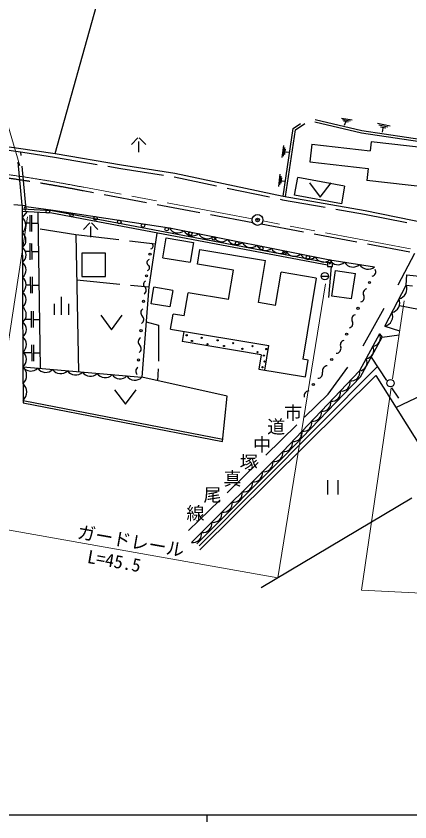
# Model space of a CAD drawing. Units: millimetres, scale not verified. Extents: x 40000 to 680000, y 20000 to 380000.
# Drawn here: x 241522 to 296144, y 204000 to 315806 of the extents above; entities that cross this region are included whole.
import ezdxf
from ezdxf.enums import TextEntityAlignment as Align

# ---------------------------------------------------------------- set-up
doc = ezdxf.new("R2010")
doc.units = ezdxf.units.MM
doc.header["$LTSCALE"] = 1000
doc.header["$PDMODE"] = 32
doc.header["$PDSIZE"] = 500
doc.linetypes.add('CHAIN', pattern=[18.5, 12, -1.5, 3.5, -1.5])
doc.linetypes.add('DASHED', pattern=[7.5, 6, -1.5])
for name, color, linetype, lineweight in [('M-BGD', 7, 'Continuous', 25), ('M-BGD-EXST', 7, 'Continuous', 25), ('M-BMK', 2, 'CHAIN', 13), ('M-BMK-SRVR', 3, 'Continuous', 25), ('M-STR-HTXT', 7, 'Continuous', 13), ('M-STR-STRC', 7, 'Continuous', 25), ('M-TTL-BAND', 7, 'Continuous', 25)]:
    doc.layers.add(name, color=color, linetype=linetype, lineweight=lineweight)
doc.layers.add('M-BMK-HTXT', color=7, linetype='Continuous')
doc.layers.add('M-OTRS', color=6, linetype='Continuous')
doc.styles.add('ＭＳ ゴシック', font='')
doc.styles.get('ＭＳ ゴシック').set_extended_font_data('MS Gothic')

msp = doc.modelspace()

# ---------------------------------------------------------------- linework, layer by layer
at = {"layer": 'M-BGD'}
for p, q in [((279964, 300211), (280968, 300911)), ((280273, 300020), (281562, 300919)), ((282939, 301121), (289419, 299620)), ((283014, 301445), (289481, 299948)), ((286664, 301653), (288117, 301403)), ((286806, 301460), (287844, 301281)), ((286949, 301267), (287572, 301160)), ((287217, 301109), (287021, 300637)), ((291650, 300946), (293394, 300576)), ((278567, 290818), (279964, 300211)), ((278897, 290769), (280273, 300020)), ((289481, 299948), (299319, 298476)), ((291856, 300704), (293102, 300440)), ((292063, 300461), (292811, 300303)), ((292409, 300255), (292281, 299686)), ((289419, 299620), (299069, 298177)), ((236020, 297853), (242462, 296917)), ((236058, 298302), (246920, 296748)), ((278443, 296171), (278681, 297849)), ((278628, 296395), (278797, 297594)), ((282520, 298031), (282243, 295564)), ((282520, 298031), (290617, 297120)), ((290757, 298364), (290617, 297120)), ((298525, 297490), (290757, 298364)), ((242462, 296917), (246835, 296255)), ((246920, 296748), (256133, 295159)), ((278812, 296619), (278913, 297339)), ((278963, 296969), (279413, 296922)), ((282243, 295564), (290340, 294653)), ((256133, 295159), (263548, 293999)), ((290340, 294653), (290154, 293002)), ((263548, 293999), (278567, 290818)), ((277968, 292157), (278166, 293888)), ((278125, 292383), (278267, 293620)), ((278283, 292609), (278367, 293351)), ((278411, 292966), (278797, 292902)), ((280132, 290962), (280587, 293425)), ((287097, 292221), (280587, 293425)), ((299216, 291982), (290154, 293002)), ((287097, 292221), (286641, 289758)), ((278567, 290818), (289953, 288834)), ((286641, 289758), (280132, 290962)), ((241183, 289672), (242866, 289531)), ((242360, 289573), (242368, 287846)), ((246499, 288787), (242362, 289032)), ((246458, 288456), (242364, 288698)), ((243026, 288659), (242368, 287846)), ((244554, 288568), (244851, 266936)), ((284725, 281588), (246499, 288787)), ((289953, 288834), (300659, 286663)), ((242368, 287846), (242468, 267146)), ((243464, 285914), (243452, 288203)), ((243718, 285935), (243706, 288185)), ((284725, 281249), (246458, 288456)), ((243458, 287058), (242849, 287058)), ((243712, 287060), (244575, 287060)), ((249795, 285499), (250179, 266466)), ((261050, 285708), (259922, 278225)), ((243476, 281993), (243464, 284283)), ((243731, 282015), (243719, 284265)), ((261893, 282280), (262355, 285033)), ((262355, 285033), (266128, 284400)), ((266128, 284400), (265666, 281646)), ((243470, 283138), (242806, 283138)), ((243725, 283140), (244628, 283140)), ((266693, 281398), (267028, 283419)), ((267028, 283419), (276117, 281915)), ((261893, 282280), (265666, 281646)), ((275146, 276051), (276117, 281915)), ((285029, 281978), (291235, 281021)), ((271684, 280572), (266693, 281398)), ((284908, 276761), (285259, 281061)), ((243547, 277343), (243535, 279633)), ((243802, 277365), (243790, 279615)), ((271005, 276472), (271684, 280572)), ((277517, 275658), (278278, 280259)), ((283152, 279452), (278278, 280259)), ((285322, 276967), (285849, 280497)), ((285849, 280497), (288578, 280090)), ((288051, 276559), (288578, 280090)), ((295621, 278490), (295706, 279920)), ((295706, 279920), (310833, 278142)), ((243541, 278488), (242912, 278488)), ((243796, 278490), (244692, 278490)), ((283152, 279452), (281290, 268202)), ((292670, 272794), (295621, 278490)), ((295621, 278490), (296504, 278370)), ((259922, 278225), (258948, 265691)), ((260248, 275906), (260646, 278200)), ((263240, 277751), (260646, 278200)), ((263240, 277751), (262843, 275457)), ((264852, 274214), (265379, 277403)), ((271005, 276472), (265379, 277403)), ((288051, 276559), (285322, 276967)), ((262843, 275457), (260248, 275906)), ((277517, 275658), (275146, 276051)), ((294683, 275639), (300682, 274497)), ((243678, 272577), (243665, 274866)), ((243932, 272598), (243920, 274848)), ((262952, 272347), (263304, 274470)), ((264852, 274214), (263304, 274470)), ((243671, 273721), (242753, 273721)), ((243926, 273723), (244758, 273723)), ((259548, 273407), (261286, 272906)), ((261286, 272906), (261256, 267947)), ((262952, 272347), (276595, 270089)), ((264800, 272041), (264568, 270635)), ((291940, 271699), (289157, 266587)), ((291940, 271699), (292284, 271279)), ((292670, 272794), (294720, 272156)), ((275534, 268820), (264568, 270635)), ((289294, 265766), (292284, 271279)), ((292284, 271279), (294637, 271593)), ((243732, 267920), (243720, 270210)), ((243987, 267942), (243975, 270192)), ((276034, 266700), (276595, 270089)), ((243726, 269065), (242620, 269065)), ((243981, 269067), (244822, 269067)), ((275534, 268820), (275206, 266837)), ((290777, 268500), (292921, 265266)), ((282035, 268079), (281290, 268202)), ((281653, 265770), (282035, 268079)), ((242468, 267146), (242490, 262489)), ((242468, 267146), (258948, 265691)), ((261226, 266852), (261131, 265204)), ((266907, 242287), (291638, 267201)), ((275206, 266837), (281653, 265770)), ((289157, 266587), (278526, 255406)), ((270779, 263051), (258948, 265691)), ((291408, 265959), (266998, 241740)), ((278937, 254995), (289294, 265766)), ((291408, 265959), (300507, 251412)), ((293612, 264224), (294573, 262775)), ((294207, 261484), (300921, 264698)), ((270141, 256784), (270779, 263051)), ((242490, 262489), (242492, 262149)), ((242490, 262489), (270175, 257117)), ((242492, 262149), (270141, 256784)), ((278526, 255406), (265842, 242764)), ((266572, 242581), (278937, 254995)), ((275502, 236531), (296430, 248946))]:
    msp.add_line(p, q, dxfattribs=at)
at = {"layer": 'M-BGD', "linetype": 'DASHED'}
for p, q in [((242360, 289573), (241647, 297036)), ((242917, 288999), (242156, 296962)), ((246835, 296255), (256052, 294666)), ((256052, 294666), (263458, 293507)), ((263458, 293507), (278472, 290327)), ((274371, 287131), (250822, 291562)), ((278472, 290327), (289859, 288343)), ((289859, 288343), (300576, 286170)), ((244867, 286289), (249795, 285499)), ((296144, 283035), (275470, 286925)), ((249795, 285499), (260825, 284213)), ((294539, 278505), (296819, 282913)), ((249938, 279212), (259922, 278225)), ((289670, 270053), (292972, 275987)), ((284802, 263336), (287544, 267087)), ((265439, 244416), (284802, 263336))]:
    msp.add_line(p, q, dxfattribs=at)
at = {"layer": 'M-BGD'}
msp.add_lwpolyline([(242938, 289388), (246683, 288871), (262790, 286438), (285029, 281978)], dxfattribs=at)
for points in [[(250637, 282913), (250638, 279688), (253923, 279689), (253923, 282914)], [(284725, 281588), (284725, 281060), (285394, 281061), (285394, 281588)]]:
    msp.add_lwpolyline(points, close=True, dxfattribs=at)
for centre, radius in [((245932, 288722), 250), ((249230, 288233), 250), ((252526, 287736), 250), ((255821, 287238), 250), ((259117, 286740), 250), ((262413, 286242), 250), ((265688, 285622), 250), ((268961, 284988), 250), ((272177, 284276), 250), ((260096, 282768), 150), ((275544, 283614), 250), ((278748, 282979), 250), ((281993, 282331), 250), ((259612, 279764), 150), ((290535, 278845), 150), ((259196, 276229), 150), ((288950, 275263), 150), ((258848, 272161), 150), ((287365, 271680), 150), ((265180, 271522), 83.3), ((265910, 270731), 83.3), ((267249, 271157), 83.3), ((269470, 270823), 83.3), ((268070, 270275), 83.3), ((270352, 270032), 83.3), ((271630, 270428), 83.3), ((272908, 269637), 83.3), ((274307, 270002), 83.3), ((276224, 269607), 83.3), ((275007, 269181), 83.3), ((275889, 268694), 83.3), ((258500, 268094), 150), ((275980, 267873), 83.3), ((285299, 268154), 150), ((275707, 267082), 83.3), ((282753, 264683), 150)]:
    msp.add_circle(centre, radius, dxfattribs=at)
at = {"layer": 'M-BGD', "linetype": 'DASHED'}
msp.add_arc((211513, 89109), 206235, 79.01189, 87.25971, dxfattribs=at)
at = {"layer": 'M-BGD'}
for centre, radius, start, end in [((242904, 289140), 250, 82.13887, 262.13887), ((241552, 286807), 1321, 308.70691, 51.84557), ((263961, 287032), 1313, 206.91716, 310.40608), ((241562, 284737), 1321, 308.70691, 51.84557), ((265983, 286626), 1313, 206.91716, 310.40608), ((268004, 286221), 1313, 206.91716, 310.40608), ((270026, 285816), 1313, 206.91716, 310.40608), ((260116, 283920), 414, 284.19844, 57.47039), ((272048, 285410), 1313, 206.91716, 310.40608), ((274069, 285005), 1313, 206.91716, 310.40608), ((276091, 284600), 1313, 206.91716, 310.40608), ((241572, 282667), 1321, 308.70691, 51.84557), ((278113, 284194), 1313, 206.91716, 310.40608), ((280135, 283789), 1313, 206.91716, 310.40608), ((260077, 281615), 414, 104.19844, 237.47039), ((282156, 283383), 1313, 206.91716, 310.40608), ((284178, 282978), 1313, 206.91716, 310.40608), ((284982, 281733), 250, 259.04416, 79.04416), ((286192, 282654), 1345, 210.15898, 312.30128), ((241582, 280597), 1321, 308.70691, 51.84557), ((259631, 280917), 414, 284.19844, 57.47039), ((288261, 282335), 1345, 210.15898, 312.30128), ((290330, 282016), 1345, 210.15898, 312.30128), ((290805, 280332), 605, 282.03603, 30.22113), ((241592, 278527), 1321, 308.70691, 51.84557), ((259592, 278612), 414, 104.19844, 237.47039), ((294336, 277951), 1393, 282.4841, 22.74106), ((241602, 276457), 1321, 308.70691, 51.84557), ((258932, 277788), 646, 302.90842, 47.31923), ((290265, 277358), 605, 102.03603, 210.22113), ((289220, 276749), 605, 282.03603, 30.22113), ((293352, 276053), 1393, 282.4841, 22.74106), ((241612, 274387), 1321, 308.70691, 51.84557), ((259459, 274670), 646, 122.90842, 227.31923), ((258584, 273720), 646, 302.90842, 47.31923), ((288680, 273776), 605, 102.03603, 210.22113), ((292369, 274154), 1393, 282.4841, 22.74106), ((241622, 272317), 1321, 308.70691, 51.84557), ((287635, 273167), 605, 282.03603, 30.22113), ((290869, 271177), 1191, 276.89225, 25.97444), ((241632, 270247), 1321, 308.70691, 51.84557), ((259112, 270603), 646, 122.90842, 227.31923), ((287094, 270193), 605, 102.03603, 210.22113), ((258236, 269653), 646, 302.90842, 47.31923), ((285888, 269724), 704, 273.89015, 13.57802), ((289942, 269473), 1191, 276.89225, 25.97444), ((241642, 268177), 1321, 308.70691, 51.84557), ((284710, 266584), 704, 93.89015, 193.57802), ((289014, 267770), 1191, 276.89225, 25.97444), ((241368, 265977), 1606, 313.79675, 46.75573), ((243570, 267871), 1319, 213.34163, 316.56662), ((245630, 267690), 1319, 213.34163, 316.56662), ((247690, 267508), 1319, 213.34163, 316.56662), ((249750, 267326), 1319, 213.34163, 316.56662), ((251810, 267144), 1319, 213.34163, 316.56662), ((253870, 266962), 1319, 213.34163, 316.56662), ((258764, 266535), 646, 122.90842, 227.31923), ((283341, 266253), 704, 273.89015, 13.57802), ((288000, 266357), 1180, 261.63087, 11.26119), ((255930, 266780), 1319, 213.34163, 316.56662), ((257990, 266598), 1319, 213.34163, 316.56662), ((286671, 264959), 1180, 261.63087, 11.26119), ((241379, 263648), 1606, 313.79675, 46.75573), ((282164, 263113), 704, 93.89015, 193.57802), ((285342, 263562), 1180, 261.63087, 11.26119), ((284013, 262164), 1180, 261.63087, 11.26119), ((282685, 260766), 1180, 261.63087, 11.26119), ((281356, 259369), 1180, 261.63087, 11.26119), ((280027, 257971), 1180, 261.63087, 11.26119), ((278698, 256573), 1180, 261.63087, 11.26119), ((277299, 255228), 1240, 261.54017, 8.26926), ((275890, 253823), 1240, 261.54017, 8.26926), ((274481, 252418), 1240, 261.54017, 8.26926), ((273071, 251014), 1240, 261.54017, 8.26926), ((271662, 249609), 1240, 261.54017, 8.26926), ((270253, 248204), 1240, 261.54017, 8.26926), ((268843, 246800), 1240, 261.54017, 8.26926), ((267434, 245395), 1240, 261.54017, 8.26926), ((266025, 243990), 1240, 261.54017, 8.26926)]:
    msp.add_arc(centre, radius, start, end, dxfattribs=at)
at = {"layer": 'M-BGD-EXST'}
for p, q in [((257505, 298012), (258405, 298912)), ((258605, 298912), (259505, 298012)), ((258505, 298412), (258505, 296912)), ((282213, 292681), (283713, 290682)), ((283713, 290682), (285213, 292682)), ((250861, 286211), (251761, 287111)), ((251861, 286611), (251861, 285111)), ((251961, 287111), (252861, 286211)), ((283850, 279716), (284850, 279716)), ((247804, 274370), (247804, 276870)), ((246804, 275870), (246804, 274370)), ((248804, 275870), (248804, 274370)), ((253251, 274291), (254752, 272292)), ((254752, 272292), (256251, 274292)), ((255184, 263965), (256684, 261965)), ((256684, 261965), (258184, 263966)), ((284711, 251439), (284711, 249439)), ((286211, 249439), (286211, 251439))]:
    msp.add_line(p, q, dxfattribs=at)
for centre in [(284350, 279716), (293459, 264873)]:
    msp.add_circle(centre, 500, dxfattribs=at)
at = {"layer": 'M-BMK'}
for p, q in [((274276, 287658), (250916, 292054)), ((296236, 283526), (275750, 287381))]:
    msp.add_line(p, q, dxfattribs=at)
msp.add_arc((211513, 89109), 206735, 79.0123, 87.25933, dxfattribs=at)
at = {"layer": 'M-BMK-SRVR'}
msp.add_circle((275013, 287519), 750, dxfattribs=at)
at = {"layer": 'M-OTRS'}
msp.add_point((275013, 287519), dxfattribs=at)
at = {"layer": 'M-STR-HTXT'}
for p, q in [((242021, 295018), (231017, 332544)), ((243112, 287975), (236537, 245198)), ((284419, 278661), (277827, 237856)), ((295333, 276312), (293736, 265479)), ((293549, 264212), (289411, 236137)), ((236537, 245198), (277827, 237856)), ((289411, 236137), (340927, 233564))]:
    msp.add_line(p, q, dxfattribs=at)
at = {"layer": 'M-STR-STRC'}
msp.add_line((246920, 296748), (253896, 321642), dxfattribs=at)
at = {"layer": 'M-TTL-BAND'}
for p, q in [((40000, 205000), (579000, 205000)), ((268000, 205000), (268000, 204000))]:
    msp.add_line(p, q, dxfattribs=at)

# ---------------------------------------------------------------- texts
at = {"layer": 'M-BMK-HTXT', "style": 'ＭＳ ゴシック'}
msp.add_text('市', height=1833, rotation=0.008, dxfattribs=at).set_placement((279952, 260763), align=Align.MIDDLE_CENTER)
for s, p in [('道', (277591, 257357)), ('中', (275641, 254892)), ('塚', (273793, 252428)), ('真', (271534, 250169)), ('尾', (268762, 247910)), ('線', (266401, 245342))]:
    msp.add_text(s, height=1833, rotation=0.008, dxfattribs=at).set_placement(p, align=Align.BOTTOM_CENTER)
at = {"layer": 'M-STR-HTXT', "style": 'ＭＳ ゴシック'}
for s, p in [('ガードレール', (257182, 241527)), ('L=45.5', (254868, 238754))]:
    msp.add_text(s, height=1833, rotation=349.917, dxfattribs=at).set_placement(p, align=Align.BOTTOM_CENTER)

doc.saveas('drawing.dxf')
